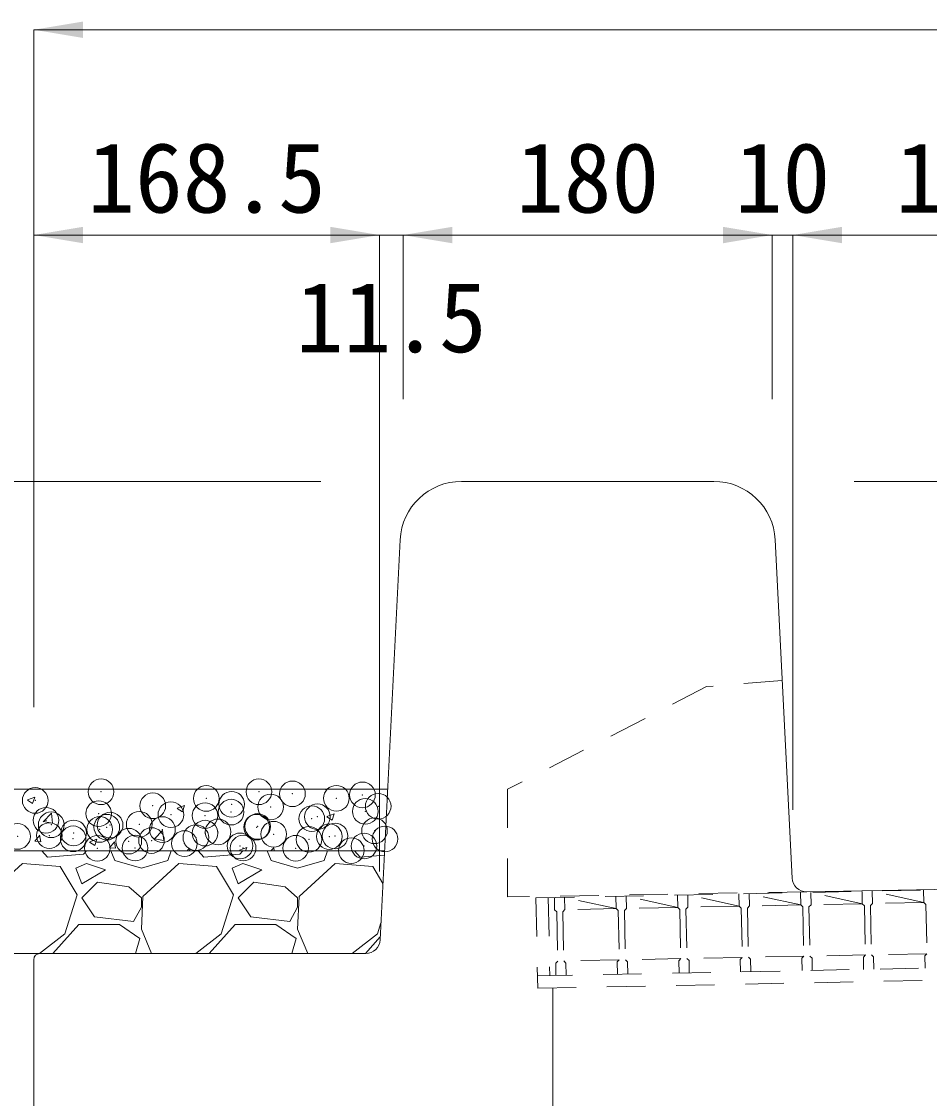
# Model space of a CAD drawing. Units: millimetres at full size. Extents: x 0 to 26200, y 7460 to 13400.
# Drawn here: x 4927 to 5370, y 11394 to 11919 of the extents above; entities that cross this region are included whole.
import ezdxf
from ezdxf.enums import TextEntityAlignment as Align

# ---------------------------------------------------------------- set-up
doc = ezdxf.new("R2010")
doc.units = ezdxf.units.MM
doc.header["$LTSCALE"] = 25
doc.header["$PDMODE"] = 32
doc.header["$PDSIZE"] = 12.5
doc.linetypes.add('USER1', pattern=[1.35, 0.75, -0.6])
for name, color, linetype, lineweight in [('側溝・本体', 7, 'Continuous', 9), ('基礎', 3, 'Continuous', 20), ('寸法線', 7, 'Continuous', 9), ('本体', 2, 'Continuous', 20), ('舗装・基礎', 7, 'Continuous', 5), ('ｸﾞﾚｰﾁﾝｸﾞ', 7, 'USER1', 5)]:
    doc.layers.add(name, color=color, linetype=linetype, lineweight=lineweight)
doc.styles.add('ＭＳ ゴシック', font='')
doc.styles.get('ＭＳ ゴシック').set_extended_font_data('MS Gothic')

# ---------------------------------------------------------------- blocks, each defined once
blk = doc.blocks.new('filled_arrow')
at = {"color": 0, "linetype": 'Continuous', "lineweight": -2}
blk.add_solid([(7.5, 1.25), (0, 0), (7.5, -1.25)], dxfattribs=at)

msp = doc.modelspace()

# ---------------------------------------------------------------- linework, layer by layer
at = {"layer": '側溝・本体', "linetype": 'USER1'}
for p, q in [((5261.05, 11595.09), (5164.05, 11545.09)), ((5297.9, 11598.09), (5261.05, 11595.09)), ((5164.05, 11492.63), (5164.05, 11545.09)), ((5309.7, 11495.2), (5164.05, 11492.63))]:
    msp.add_line(p, q, dxfattribs=at)
at = {"layer": '側溝・本体'}
msp.add_line((5186.05, 11448.34), (5186.05, 11355.09), dxfattribs=at)
at = {"layer": '基礎'}
for p, q in [((5105.55, 11545.09), (4630.89, 11545.09)), ((5104.05, 11515.09), (4630.89, 11515.09)), ((5094.89, 11465.09), (4630.89, 11465.09))]:
    msp.add_line(p, q, dxfattribs=at)
at = {"layer": '寸法線', "lineweight": 13}
for p, q in [((4933.05, 11915.09), (5473.05, 11915.09)), ((4933.05, 11585.09), (4933.05, 11915.09)), ((4933.05, 11815.09), (5101.55, 11815.09)), ((4933.05, 11585.09), (4933.05, 11815.09)), ((5053.55, 11815.09), (5161.05, 11815.09)), ((5101.55, 11505.09), (5101.55, 11815.09)), ((5113.05, 11815.09), (5293.05, 11815.09)), ((5113.05, 11735.09), (5113.05, 11815.09)), ((5245.05, 11815.09), (5351.05, 11815.09)), ((5293.05, 11735.09), (5293.05, 11815.09)), ((5293.05, 11735.09), (5293.05, 11815.09)), ((5303.05, 11535.09), (5303.05, 11815.09)), ((5303.05, 11815.09), (5473.05, 11815.09)), ((5303.05, 11535.09), (5303.05, 11815.09)), ((5101.55, 11505.09), (5101.55, 11742.09)), ((5113.05, 11735.09), (5113.05, 11742.09)), ((5073.05, 11695.09), (4613.05, 11695.09)), ((5333.05, 11695.09), (5793.05, 11695.09))]:
    msp.add_line(p, q, dxfattribs=at)
at = {"layer": '本体'}
for p, q in [((5141.58, 11695.09), (5264.51, 11695.09)), ((5111.62, 11666.58), (5101.88, 11471.74)), ((5294.47, 11666.58), (5302.71, 11501.85)), ((5473.05, 11498.09), (5309.82, 11495.21)), ((4936.05, 11465.09), (5094.89, 11465.09)), ((4933.05, 11375.09), (4933.05, 11462.09))]:
    msp.add_line(p, q, dxfattribs=at)
for centre, radius, start, end in [((5141.58, 11665.09), 30, 90, 177.1376), ((5264.51, 11665.09), 30, 2.8624, 90), ((5309.7, 11502.2), 7, 182.8624, 271.011), ((5094.89, 11472.09), 7, 270, 357.1376), ((4936.05, 11462.09), 3, 90, 180)]:
    msp.add_arc(centre, radius, start, end, dxfattribs=at)
at = {"layer": '舗装・基礎'}
for p, q in [((5074.38, 11545.09), (5075.24, 11545.01)), ((5075.19, 11545), (5075.17, 11545.09)), ((4929.95, 11539.86), (4932.48, 11538.15)), ((4929.97, 11539.91), (4933.53, 11541.27)), ((4932.48, 11538.15), (4933.51, 11541.22)), ((5002.98, 11535.84), (5006.54, 11537.21)), ((5005.49, 11534.08), (5006.52, 11537.15)), ((4937.67, 11529.31), (4941.63, 11533.44)), ((4942.18, 11528.61), (4941.62, 11533.44)), ((5002.96, 11535.79), (5005.48, 11534.08)), ((5075.96, 11531.72), (5078.49, 11530.02)), ((5075.99, 11531.77), (5079.54, 11533.14)), ((5078.49, 11530.02), (5079.52, 11533.09)), ((4937.67, 11529.33), (4942.19, 11528.63)), ((4933.51, 11519.82), (4935.96, 11522.74)), ((4936.49, 11519.54), (4935.9, 11522.72)), ((4960.3, 11519.46), (4963.85, 11520.82)), ((4962.8, 11517.7), (4963.83, 11520.77)), ((4991.88, 11520.92), (4996.4, 11520.22)), ((4991.89, 11520.9), (4995.85, 11525.03)), ((4996.4, 11520.2), (4995.84, 11525.03)), ((4933.51, 11519.82), (4936.54, 11519.55)), ((4960.27, 11519.4), (4962.8, 11517.7)), ((4969.94, 11516.63), (4972.39, 11519.55)), ((4969.94, 11516.63), (4972.98, 11516.36)), ((4972.93, 11516.35), (4972.34, 11519.54)), ((5007.76, 11515.09), (5008.83, 11516.36)), ((5009.01, 11515.09), (5008.78, 11516.35)), ((5033.28, 11515.34), (5033.65, 11515.09)), ((5033.3, 11515.39), (5036.86, 11516.75)), ((5036.3, 11515.09), (5036.84, 11516.7)), ((5048.59, 11515.09), (5050.06, 11516.62)), ((5050.23, 11515.09), (5050.05, 11516.62)), ((4939.77, 11511.99), (4936.94, 11515.09)), ((4957.3, 11513.51), (4939.77, 11511.99)), ((4958.71, 11515.09), (4957.3, 11513.51)), ((4970.56, 11515.09), (4972.54, 11510.47)), ((4972.54, 11510.47), (4985.49, 11506.66)), ((4985.49, 11506.66), (4998.45, 11510.47)), ((4998.45, 11510.47), (5000.1, 11515.09)), ((5015.97, 11511.99), (5013.14, 11515.09)), ((5033.5, 11513.51), (5015.97, 11511.99)), ((5034.91, 11515.09), (5033.5, 11513.51)), ((5046.76, 11515.09), (5048.74, 11510.47)), ((5048.74, 11510.47), (5061.69, 11506.66)), ((5061.69, 11506.66), (5074.65, 11510.47)), ((5074.65, 11510.47), (5076.3, 11515.09)), ((5092.17, 11511.99), (5089.34, 11515.09)), ((5103.94, 11513.01), (5092.17, 11511.99)), ((4927.58, 11508.94), (4910.06, 11492.94)), ((4945.87, 11507.42), (4927.58, 11508.94)), ((4954.25, 11493.7), (4945.87, 11507.42)), ((4958.82, 11508.94), (4953.49, 11506.66)), ((4953.49, 11506.66), (4956.54, 11499.04)), ((4956.54, 11499.04), (4967.97, 11505.89)), ((4967.97, 11505.89), (4958.82, 11508.94)), ((5003.78, 11508.94), (4986.26, 11492.94)), ((5022.07, 11507.42), (5003.78, 11508.94)), ((5030.45, 11493.7), (5022.07, 11507.42)), ((5035.02, 11508.94), (5029.69, 11506.66)), ((5029.69, 11506.66), (5032.74, 11499.04)), ((5032.74, 11499.04), (5044.17, 11505.89)), ((5044.17, 11505.89), (5035.02, 11508.94)), ((5079.98, 11508.94), (5062.46, 11492.94)), ((5098.27, 11507.42), (5079.98, 11508.94)), ((5103.25, 11499.26), (5098.27, 11507.42)), ((4964.16, 11499.8), (4956.54, 11492.18)), ((4979.4, 11497.51), (4964.16, 11499.8)), ((5040.36, 11499.8), (5032.74, 11492.18)), ((5055.6, 11497.51), (5040.36, 11499.8)), ((4985.49, 11492.18), (4979.4, 11497.51)), ((5061.69, 11492.18), (5055.6, 11497.51)), ((4948.16, 11474.65), (4954.25, 11493.7)), ((4956.54, 11492.18), (4962.63, 11483.03)), ((4986.26, 11492.94), (4985.49, 11476.94)), ((4985.49, 11487.61), (4985.49, 11492.18)), ((5024.36, 11474.65), (5030.45, 11493.7)), ((5032.74, 11492.18), (5038.83, 11483.03)), ((5062.46, 11492.94), (5061.69, 11476.94)), ((5061.69, 11487.61), (5061.69, 11492.18)), ((4981.68, 11480.75), (4985.49, 11487.61)), ((5057.88, 11480.75), (5061.69, 11487.61)), ((4942.29, 11465.09), (4955.01, 11479.22)), ((4955.01, 11479.22), (4974.83, 11479.22)), ((4962.63, 11483.03), (4981.68, 11480.75)), ((4974.83, 11479.22), (4984.73, 11472.37)), ((5018.49, 11465.09), (5031.21, 11479.22)), ((5031.21, 11479.22), (5051.03, 11479.22)), ((5038.83, 11483.03), (5057.88, 11480.75)), ((5051.03, 11479.22), (5060.93, 11472.37)), ((5100.56, 11474.65), (5102.3, 11480.09)), ((4935.78, 11465.09), (4948.16, 11474.65)), ((4985.49, 11476.94), (4990.48, 11465.09)), ((5011.98, 11465.09), (5024.36, 11474.65)), ((5061.69, 11476.94), (5066.68, 11465.09)), ((5088.18, 11465.09), (5100.56, 11474.65)), ((5094.69, 11465.09), (5101.95, 11473.15)), ((4984.73, 11472.37), (4982.65, 11465.09)), ((5060.93, 11472.37), (5058.85, 11465.09))]:
    msp.add_line(p, q, dxfattribs=at)
for p in [(4965.85, 11543.88), (5017.14, 11540.63), (5042.8, 11543.88), (5059.15, 11542.88), (5080.56, 11540.71), (5093.28, 11542.38), (4933.76, 11539.66), (4991.06, 11537.05), (5029.52, 11537.79), (5048.48, 11536.48), (5100.94, 11536.81), (4939.01, 11529.99), (4964.67, 11533.24), (4999.89, 11532.71), (5016.52, 11532.27), (5029.24, 11533.95), (5068.57, 11530.78), (5071.32, 11531.72), (5094.65, 11534.35), (4941.54, 11527.79), (4965.2, 11525.52), (4968.66, 11526.64), (4970.27, 11527.62), (4984.44, 11528.05), (4995.78, 11525.49), (5041.69, 11526.64), (5042.18, 11526.97), (5099.15, 11524.88), (4925.13, 11522.11), (4940.64, 11522.54), (4952.25, 11520.96), (4952.48, 11523.84), (4979.37, 11519.82), (4990.44, 11520.14), (5012.07, 11521.55), (5016.52, 11523.72), (5022.9, 11524.35), (5050.01, 11523.2), (5067.2, 11520.67), (5077.13, 11522.06), (5079.91, 11522.34), (5104.25, 11520.91), (4964.05, 11516.33), (4982.44, 11516.47), (5006.49, 11518.67), (5033.61, 11517.53), (5035.11, 11516.45), (5060.72, 11516.38), (5087.84, 11515.23), (5094.03, 11517.44)]:
    msp.add_point(p, dxfattribs=at)
at = {"layer": 'ｸﾞﾚｰﾁﾝｸﾞ'}
for p, q in [((5177.84, 11492.18), (5470.78, 11498.04)), ((5276.82, 11494.16), (5276.94, 11488.17)), ((5281.82, 11494.26), (5281.94, 11488.27)), ((5306.93, 11488.76), (5281.82, 11494.26)), ((5306.81, 11494.76), (5306.93, 11488.76)), ((5336.93, 11489.36), (5311.81, 11494.86)), ((5311.81, 11494.86), (5311.93, 11488.86)), ((5336.81, 11495.36), (5336.93, 11489.36)), ((5366.92, 11489.96), (5341.81, 11495.46)), ((5341.81, 11495.46), (5341.93, 11489.46)), ((5366.8, 11495.96), (5366.92, 11489.96)), ((5177.84, 11492.18), (5178.72, 11448.19)), ((5183.84, 11492.3), (5184.6, 11454.31)), ((5186.84, 11492.36), (5186.96, 11486.37)), ((5191.84, 11492.46), (5191.96, 11486.47)), ((5216.95, 11486.97), (5191.84, 11492.46)), ((5216.83, 11492.96), (5216.95, 11486.97)), ((5246.95, 11487.57), (5221.83, 11493.06)), ((5221.83, 11493.06), (5221.95, 11487.07)), ((5246.83, 11493.56), (5246.95, 11487.57)), ((5251.82, 11493.66), (5251.94, 11487.67)), ((5276.94, 11488.17), (5251.82, 11493.66)), ((5336.93, 11489.36), (5311.93, 11488.86)), ((5336.93, 11489.36), (5337.95, 11488.39)), ((5341.93, 11489.46), (5340.95, 11488.45)), ((5366.92, 11489.96), (5341.93, 11489.46)), ((5366.92, 11489.96), (5367.94, 11488.98)), ((5367.94, 11488.98), (5368.42, 11464.99)), ((5186.96, 11486.37), (5187.98, 11485.39)), ((5187.98, 11485.39), (5188.46, 11461.39)), ((5191.96, 11486.47), (5190.98, 11485.45)), ((5190.98, 11485.45), (5191.46, 11461.45)), ((5216.95, 11486.97), (5191.96, 11486.47)), ((5216.95, 11486.97), (5217.97, 11485.99)), ((5217.97, 11485.99), (5218.45, 11461.99)), ((5221.95, 11487.07), (5220.97, 11486.05)), ((5220.97, 11486.05), (5221.45, 11462.05)), ((5246.95, 11487.57), (5221.95, 11487.07)), ((5246.95, 11487.57), (5221.95, 11487.07)), ((5246.95, 11487.57), (5247.97, 11486.59)), ((5247.97, 11486.59), (5248.45, 11462.59)), ((5251.94, 11487.67), (5250.96, 11486.65)), ((5250.96, 11486.65), (5251.44, 11462.65)), ((5276.94, 11488.17), (5251.94, 11487.67)), ((5276.94, 11488.17), (5277.96, 11487.19)), ((5277.96, 11487.19), (5278.44, 11463.19)), ((5281.94, 11488.27), (5280.96, 11487.25)), ((5280.96, 11487.25), (5281.44, 11463.25)), ((5306.93, 11488.76), (5281.94, 11488.27)), ((5306.93, 11488.76), (5281.94, 11488.27)), ((5306.93, 11488.76), (5307.95, 11487.79)), ((5307.95, 11487.79), (5308.43, 11463.79)), ((5311.93, 11488.86), (5310.95, 11487.85)), ((5310.95, 11487.85), (5311.43, 11463.85)), ((5337.95, 11488.39), (5338.43, 11464.39)), ((5340.95, 11488.45), (5341.43, 11464.45)), ((5278.44, 11463.19), (5251.44, 11462.65)), ((5277.46, 11462.17), (5278.44, 11463.19)), ((5308.43, 11463.79), (5281.44, 11463.25)), ((5282.46, 11462.27), (5281.44, 11463.25)), ((5307.45, 11462.77), (5308.43, 11463.79)), ((5307.57, 11456.77), (5307.45, 11462.77)), ((5338.43, 11464.39), (5311.43, 11463.85)), ((5312.45, 11462.87), (5311.43, 11463.85)), ((5312.57, 11456.87), (5312.45, 11462.87)), ((5337.45, 11463.37), (5338.43, 11464.39)), ((5337.57, 11457.37), (5337.45, 11463.37)), ((5368.42, 11464.99), (5341.43, 11464.45)), ((5342.45, 11463.47), (5341.43, 11464.45)), ((5342.57, 11457.47), (5342.45, 11463.47)), ((5367.44, 11463.97), (5368.42, 11464.99)), ((5367.56, 11457.97), (5367.44, 11463.97)), ((5465.54, 11459.93), (5178.6, 11454.19)), ((5187.48, 11460.37), (5188.46, 11461.39)), ((5187.6, 11454.37), (5187.48, 11460.37)), ((5218.45, 11461.99), (5191.46, 11461.45)), ((5192.48, 11460.47), (5191.46, 11461.45)), ((5192.6, 11454.47), (5192.48, 11460.47)), ((5217.47, 11460.97), (5218.45, 11461.99)), ((5217.59, 11454.97), (5217.47, 11460.97)), ((5248.45, 11462.59), (5221.45, 11462.05)), ((5222.47, 11461.07), (5221.45, 11462.05)), ((5222.59, 11455.07), (5222.47, 11461.07)), ((5247.47, 11461.57), (5248.45, 11462.59)), ((5247.59, 11455.57), (5247.47, 11461.57)), ((5252.46, 11461.67), (5251.44, 11462.65)), ((5252.58, 11455.67), (5252.46, 11461.67)), ((5277.58, 11456.17), (5277.46, 11462.17)), ((5282.58, 11456.27), (5282.46, 11462.27)), ((5178.72, 11448.19), (5471.66, 11454.05))]:
    msp.add_line(p, q, dxfattribs=at)

# ---------------------------------------------------------------- block references
at = {"layer": '寸法線', "lineweight": 13, "xscale": 3.2, "yscale": 3.2}
for p in [(4933.05, 11915.09), (4933.05, 11815.09), (5113.05, 11815.09), (5113.05, 11815.09), (5303.05, 11815.09), (5303.05, 11815.09)]:
    msp.add_blockref('filled_arrow', p, dxfattribs=at)
at = {"layer": '寸法線', "lineweight": 13, "xscale": 3.2, "yscale": 3.2, "rotation": 180}
for p in [(5101.55, 11815.09), (5101.55, 11815.09), (5293.05, 11815.09), (5293.05, 11815.09)]:
    msp.add_blockref('filled_arrow', p, dxfattribs=at)

# ---------------------------------------------------------------- texts
at = {"layer": '寸法線', "style": 'ＭＳ ゴシック'}
for s, p in [('168.5', (5017.3, 11843.09)), ('180', (5203.05, 11843.09)), ('10', (5298.05, 11843.09)), ('170', (5388.05, 11843.09)), ('11.5', (5107.3, 11775.09))]:
    msp.add_text(s, height=34.18, dxfattribs=at).set_placement(p, align=Align.MIDDLE_CENTER)

doc.saveas('drawing.dxf')
